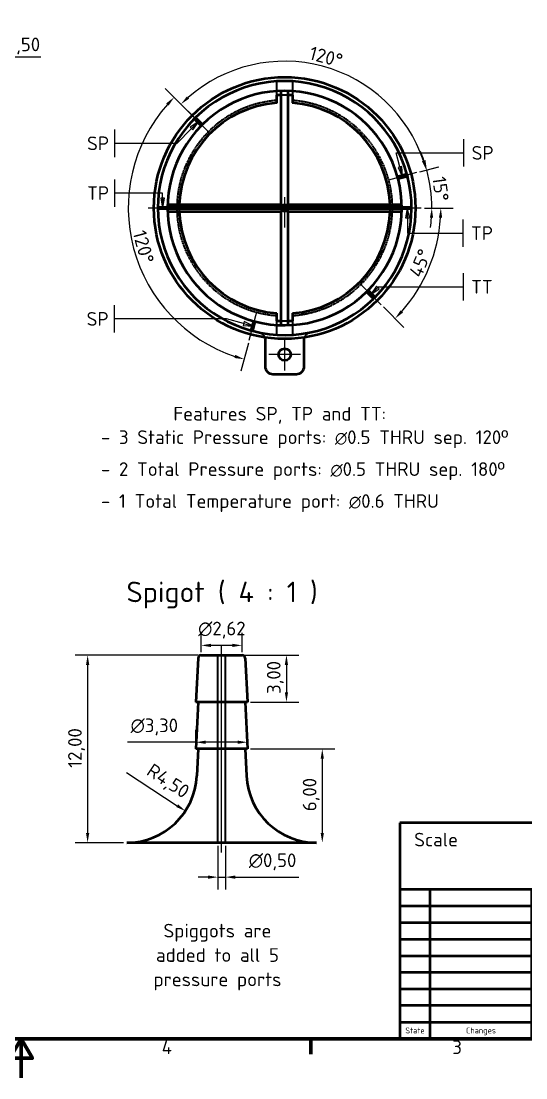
# Model space of a CAD drawing. Header units: millimetres. Extents: x -69 to 1188, y -60 to 840.
# Drawn here: x 594 to 853, y 0 to 541 of the extents above; entities that cross this region are included whole.
import ezdxf
from ezdxf.enums import TextEntityAlignment as Align

# ---------------------------------------------------------------- set-up
doc = ezdxf.new("R2010")
doc.units = ezdxf.units.MM
doc.header["$LTSCALE"] = 2
doc.linetypes.add('DASHED', pattern=[0.2067, 0.1654, -0.0413])
for name, color, linetype, lineweight in [('Border (ISO)', 7, 'Continuous', 70), ('Center Mark (ISO)', 7, 'Continuous', 25), ('Centerline (ISO)', 7, 'Continuous', 25), ('Dimension (ISO)', 7, 'Continuous', 25), ('Hidden (ISO)', 7, 'DASHED', 35), ('Symbol (ISO)', 7, 'Continuous', 25), ('Title (ISO)', 7, 'Continuous', 50), ('Visible (ISO)', 7, 'Continuous', 50)]:
    doc.layers.add(name, color=color, linetype=linetype, lineweight=lineweight)
doc.styles.add('Note Text (DIN)', font='isocpeur.ttf')
doc.styles.add('Text Style41', font='isocpeur.ttf')
doc.styles.add('Text Style43', font='isocpeur.ttf')
doc.styles.add('Text Style44', font='isocpeur.ttf')
doc.styles.add('Text Style46', font='isocpeur.ttf')
doc.dimstyles.new('Default (DIN)', dxfattribs={"dimscale": 2, "dimtxt": 3.5, "dimasz": 2.5, "dimexe": 3.175, "dimexo": 0.8, "dimgap": 0.8, "dimtad": 1, "dimrnd": 1e-08, "dimzin": 0, "dimtxsty": 'Note Text (DIN)', "dimcen": 0.09, "dimdle": 10, "dimclrd": 256, "dimclre": 256, "dimclrt": 256, "dimadec": 0, "dimazin": 0, "dimtfac": 1, "dimtmove": 0, "dimatfit": 3, "dimfxl": 1, "dimtolj": 1, "dimtzin": 0, "dimlwd": -1, "dimlwe": -1, "dimarcsym": 0})

# ---------------------------------------------------------------- blocks, each defined once
blk = doc.blocks.new('Borders Default Border')
at = {"layer": 'Border (ISO)'}
blk.add_line((371.25, 10), (371.25, 6.1), dxfattribs=at)
at = {"layer": 'Border (ISO)', "flags": 128}
for points in [[(10, 10), (10, 410), (584, 410), (584, 10), (10, 10)], [(297, 0), (297, 10), (294.11, 5), (299.89, 5), (297, 10)]]:
    blk.add_lwpolyline(points, dxfattribs=at)
at = {"layer": 'Border (ISO)', "char_height": 3.5, "attachment_point": 7, "style": 'Note Text (DIN)'}
for s, insert in [('4', (333.03, 6.1)), ('3', (407.45, 6.1))]:
    blk.add_mtext(s, dxfattribs=dict(at, insert=insert))
blk = doc.blocks.new('Title Blocks DIN')
at = {"layer": 'Title (ISO)'}
for p, q in [((288.4, 155.08), (98.4, 155.08)), ((98.4, 155.08), (98.4, 99.83)), ((153, 99.83), (153, 155.08)), ((179, 138.08), (179, 155.08)), ((197.2, 99.83), (197.2, 155.08)), ((250.8, 148.33), (250.8, 155.08)), ((288.4, 99.83), (288.4, 155.08)), ((197.2, 148.33), (288.4, 148.33)), ((98.4, 138.08), (288.4, 138.08)), ((106.2, 99.83), (106.2, 138.08)), ((132.2, 99.83), (132.2, 138.08)), ((145.2, 99.83), (145.2, 138.08)), ((163.4, 121.08), (163.4, 138.08)), ((179, 116.83), (179, 138.08)), ((98.4, 133.83), (153, 133.83)), ((153, 133.83), (197.2, 133.83)), ((98.4, 129.58), (153, 129.58)), ((153, 129.58), (197.2, 129.58)), ((98.4, 125.33), (153, 125.33)), ((153, 125.33), (197.2, 125.33)), ((98.4, 121.08), (153, 121.08)), ((153, 121.08), (197.2, 121.08)), ((98.4, 116.83), (153, 116.83)), ((153, 116.83), (288.4, 116.83)), ((272.6, 104.08), (272.6, 116.83)), ((98.4, 112.58), (153, 112.58)), ((153, 108.33), (98.4, 108.33)), ((272.6, 108.22), (288.4, 108.22)), ((98.4, 104.08), (153, 104.08)), ((153, 104.08), (197.2, 104.08)), ((197.2, 104.08), (288.4, 104.08)), ((242.8, 99.83), (242.8, 104.08)), ((98.4, 99.83), (288.4, 99.83))]:
    blk.add_line(p, q, dxfattribs=at)
at = {"layer": 'Title (ISO)', "style": 'Text Style46'}
for s, p in [('Date', (171.2, 134.83)), ('Name', (188.1, 134.83))]:
    blk.add_text(s, height=2, dxfattribs=at).set_placement(p, align=Align.BOTTOM_CENTER)
at = {"layer": 'Title (ISO)', "style": 'Text Style44'}
for s, p in [('Drawn', (154, 130.58)), ('Checked', (154, 126.33)), ('Standard', (154, 122.08))]:
    blk.add_text(s, height=1.5, dxfattribs=at).set_placement(p, align=Align.BOTTOM_LEFT)
for s, p in [('State', (102.3, 101.95)), ('Changes', (119.2, 101.95)), ('Date', (138.7, 101.95)), ('Name', (149.1, 101.95))]:
    blk.add_text(s, height=1.5, dxfattribs=at).set_placement(p, align=Align.MIDDLE_CENTER)
at = {"layer": 'Title (ISO)'}
for tag, p, height, style in [('CREATION_DATE_001', (164.2, 130.58), 2, 'Text Style46'), ('AUTHOR_001', (179.8, 130.58), 2, 'Text Style46'), ('TITLE_001', (197.7, 124.95), 5, 'Text Style41'), ('Sheet_number_001', (279.25, 110.02), 5, 'Text Style41'), ('Sheet_Size_001', (278.5, 104.9), 2.5, 'Text Style43')]:
    blk.add_attdef(tag, p, '', height=height, dxfattribs=dict(at, style=style))
at = {"layer": 'Title (ISO)', "style": 'Text Style46'}
for tag, p in [('CHECKED_DATE', (164.4, 126.33)), ('CHECKED_BY', (180, 126.33)), ('ENG_APPROVAL_DATE', (164.4, 122.08)), ('ENG_APPROVED_BY', (180, 122.08))]:
    blk.add_attdef(tag, text='', height=2, dxfattribs=at).set_placement(p, align=Align.BOTTOM_LEFT)
at = {"layer": 'Title (ISO)', "style": 'Text Style41'}
blk.add_attdef('PART_NUMBER', text='', height=5, dxfattribs=at).set_placement((198.2, 110.45), align=Align.MIDDLE_LEFT)
blk = doc.blocks.new('*D9')
at = {"layer": 'Defpoints', "color": 0, "transparency": 16777216}
for p in [(543.34, 509.99), (535.44, 498.98), (575.34, 498.98)]:
    blk.add_point(p, dxfattribs=at)
at = {"layer": 'Dimension (ISO)', "transparency": 16777216}
for p, q in [((604.19, 522.35), (575.34, 522.35)), ((575.34, 522.35), (575.34, 519.99)), ((575.34, 514.99), (575.34, 519.99)), ((544.94, 509.99), (581.69, 509.99)), ((575.34, 509.99), (575.34, 498.98)), ((537.04, 498.98), (581.69, 498.98)), ((575.34, 493.98), (575.34, 488.98))]:
    blk.add_line(p, q, dxfattribs=at)
for points in [[(574.51, 514.99), (576.18, 514.99), (575.34, 509.99)], [(574.51, 493.98), (576.18, 493.98), (575.34, 498.98)]]:
    blk.add_solid(points, dxfattribs=at)
at = {"layer": 'Dimension (ISO)', "transparency": 16777216, "insert": (581.94, 532.35), "char_height": 7, "attachment_point": 1, "style": 'Note Text (DIN)'}
blk.add_mtext('\\A1; \\fISOCPEUR|b0|i0;\\H7.0000;5,50', dxfattribs=at)
blk = doc.blocks.new('*D30')
at = {"layer": 'Defpoints', "color": 0, "transparency": 16777216}
for p in [(694.74, 120.32), (698.74, 120.32), (694.74, 102.71)]:
    blk.add_point(p, dxfattribs=at)
at = {"layer": 'Dimension (ISO)', "transparency": 16777216}
for p, q in [((694.74, 118.72), (694.74, 96.36)), ((698.74, 118.72), (698.74, 96.36)), ((689.74, 102.71), (684.74, 102.71)), ((694.74, 102.71), (698.74, 102.71)), ((703.74, 102.71), (736.3, 102.71))]:
    blk.add_line(p, q, dxfattribs=at)
for points in [[(689.74, 103.55), (689.74, 101.88), (694.74, 102.71)], [(703.74, 103.55), (703.74, 101.88), (698.74, 102.71)]]:
    blk.add_solid(points, dxfattribs=at)
at = {"layer": 'Dimension (ISO)', "transparency": 16777216, "insert": (710.69, 114.85), "char_height": 7, "attachment_point": 1, "style": 'Note Text (DIN)'}
blk.add_mtext('\\A1;\\fAIGDT|b0|i0;\\H7.0000;n\\fISOCPEUR|b0|i0;\\H7.0000;0,50', dxfattribs=at)
blk = doc.blocks.new('*D31')
at = {"layer": 'Defpoints', "color": 0, "transparency": 16777216}
for p in [(686.26, 221.31), (686.26, 216.32), (707.22, 216.32)]:
    blk.add_point(p, dxfattribs=at)
at = {"layer": 'Dimension (ISO)', "transparency": 16777216}
for p, q in [((686.26, 217.92), (686.26, 227.66)), ((707.22, 217.92), (707.22, 227.66)), ((702.22, 221.31), (691.26, 221.31))]:
    blk.add_line(p, q, dxfattribs=at)
for points in [[(691.26, 222.14), (691.26, 220.47), (686.26, 221.31)], [(702.22, 222.14), (702.22, 220.47), (707.22, 221.31)]]:
    blk.add_solid(points, dxfattribs=at)
at = {"layer": 'Dimension (ISO)', "transparency": 16777216, "insert": (684.73, 233.44), "char_height": 7, "attachment_point": 1, "style": 'Note Text (DIN)'}
blk.add_mtext('\\A1;{\\fAIGDT|b0|i0;\\H7.0000;\\ln}\\fISOCPEUR|b0|i0;\\H7.0000;2,62', dxfattribs=at)
blk = doc.blocks.new('*D32')
at = {"layer": 'Defpoints', "color": 0, "transparency": 16777216}
for p in [(683.54, 168.32), (709.94, 171.75), (709.94, 168.32)]:
    blk.add_point(p, dxfattribs=at)
at = {"layer": 'Dimension (ISO)', "transparency": 16777216}
for p, q in [((683.54, 169.92), (683.54, 178.1)), ((709.94, 169.92), (709.94, 178.1)), ((683.54, 171.75), (648.53, 171.75)), ((704.94, 171.75), (688.54, 171.75))]:
    blk.add_line(p, q, dxfattribs=at)
for points in [[(688.54, 172.59), (688.54, 170.92), (683.54, 171.75)], [(704.94, 172.59), (704.94, 170.92), (709.94, 171.75)]]:
    blk.add_solid(points, dxfattribs=at)
at = {"layer": 'Dimension (ISO)', "transparency": 16777216, "insert": (650.13, 183.89), "char_height": 7, "attachment_point": 1, "style": 'Note Text (DIN)'}
blk.add_mtext('\\A1;{\\fAIGDT|b0|i0;\\H7.0000;\\ln}\\fISOCPEUR|b0|i0;\\H7.0000;3,30', dxfattribs=at)
blk = doc.blocks.new('*D33')
at = {"layer": 'Defpoints', "color": 0, "transparency": 16777216}
for p in [(686.26, 216.32), (628.09, 120.32), (648.09, 120.32)]:
    blk.add_point(p, dxfattribs=at)
at = {"layer": 'Dimension (ISO)', "transparency": 16777216}
for p, q in [((684.66, 216.32), (621.74, 216.32)), ((628.09, 211.32), (628.09, 125.32)), ((646.49, 120.32), (621.74, 120.32))]:
    blk.add_line(p, q, dxfattribs=at)
for points in [[(627.26, 211.32), (628.93, 211.32), (628.09, 216.32)], [(627.26, 125.32), (628.93, 125.32), (628.09, 120.32)]]:
    blk.add_solid(points, dxfattribs=at)
at = {"layer": 'Dimension (ISO)', "transparency": 16777216, "insert": (618.09, 158.69), "char_height": 7, "attachment_point": 1, "rotation": 90, "style": 'Note Text (DIN)'}
blk.add_mtext('\\A1;12,00', dxfattribs=at)
blk = doc.blocks.new('*D34')
at = {"layer": 'Defpoints', "color": 0, "transparency": 16777216}
for p in [(707.22, 216.32), (709.94, 192.32), (729.94, 192.32)]:
    blk.add_point(p, dxfattribs=at)
at = {"layer": 'Dimension (ISO)', "transparency": 16777216}
for p, q in [((708.82, 216.32), (736.29, 216.32)), ((729.94, 211.32), (729.94, 197.32)), ((711.54, 192.32), (736.29, 192.32))]:
    blk.add_line(p, q, dxfattribs=at)
for points in [[(729.1, 211.32), (730.77, 211.32), (729.94, 216.32)], [(729.1, 197.32), (730.77, 197.32), (729.94, 192.32)]]:
    blk.add_solid(points, dxfattribs=at)
at = {"layer": 'Dimension (ISO)', "transparency": 16777216, "insert": (719.94, 196.44), "char_height": 7, "attachment_point": 1, "rotation": 90, "style": 'Note Text (DIN)'}
blk.add_mtext('\\A1;3,00', dxfattribs=at)
blk = doc.blocks.new('*D35')
at = {"layer": 'Defpoints', "color": 0, "transparency": 16777216}
for p in [(709.94, 168.32), (696.74, 120.32), (748.3, 120.32)]:
    blk.add_point(p, dxfattribs=at)
at = {"layer": 'Dimension (ISO)', "transparency": 16777216}
for p, q in [((711.54, 168.32), (754.65, 168.32)), ((748.3, 163.32), (748.3, 125.32))]:
    blk.add_line(p, q, dxfattribs=at)
for points in [[(747.46, 163.32), (749.13, 163.32), (748.3, 168.32)], [(747.46, 125.32), (749.13, 125.32), (748.3, 120.32)]]:
    blk.add_solid(points, dxfattribs=at)
at = {"layer": 'Dimension (ISO)', "transparency": 16777216, "insert": (738.3, 136.44), "char_height": 7, "attachment_point": 1, "rotation": 90, "style": 'Note Text (DIN)'}
blk.add_mtext('\\A1;6,00', dxfattribs=at)
blk = doc.blocks.new('*D36')
at = {"layer": 'Defpoints', "color": 0, "transparency": 16777216}
for p in [(648.09, 156.32), (678.18, 136.54)]:
    blk.add_point(p, dxfattribs=at)
at = {"layer": 'Dimension (ISO)', "transparency": 16777216}
blk.add_line((648.09, 156.32), (674, 139.29), dxfattribs=at)
blk.add_solid([(674.45, 139.99), (673.54, 138.59), (678.18, 136.54)], dxfattribs=at)
at = {"layer": 'Dimension (ISO)', "transparency": 16777216, "insert": (661.58, 161.33), "char_height": 7, "attachment_point": 1, "rotation": 326.6794, "style": 'Note Text (DIN)'}
blk.add_mtext('\\A1;R4,50', dxfattribs=at)
blk = doc.blocks.new('*D50')
at = {"layer": 'Defpoints', "color": 0, "transparency": 16777216}
for p in [(796.64, 463.23), (804.12, 451.68), (729.03, 445.11), (799.03, 445.11)]:
    blk.add_point(p, dxfattribs=at)
at = {"layer": 'Dimension (ISO)', "transparency": 16777216}
for p, q in [((798.19, 463.65), (807.97, 466.27)), ((800.63, 445.11), (810.75, 445.11))]:
    blk.add_line(p, q, dxfattribs=at)
for start, end in [(18.8014, 22.6028), (0, 15), (352.3972, 356.1986)]:
    blk.add_arc((729.03, 445.11), 75.37, start, end, dxfattribs=at)
for points in [[(801.18, 469.65), (799.58, 469.16), (801.84, 464.62)], [(803.41, 440.14), (805.07, 440.09), (804.4, 445.11)]]:
    blk.add_solid(points, dxfattribs=at)
at = {"layer": 'Dimension (ISO)', "transparency": 16777216, "insert": (811.55, 461.63), "char_height": 7, "attachment_point": 1, "rotation": 277.5, "style": 'Note Text (DIN)'}
blk.add_mtext('\\A1;15°', dxfattribs=at)
blk = doc.blocks.new('*D51')
at = {"layer": 'Defpoints', "color": 0, "transparency": 16777216}
for p in [(772.13, 506.67), (690.14, 484), (796.64, 463.23), (729.03, 445.11)]:
    blk.add_point(p, dxfattribs=at)
at = {"layer": 'Dimension (ISO)', "transparency": 16777216}
for p, q in [((689.01, 485.14), (671.4, 502.74)), ((798.19, 463.65), (807.75, 466.21))]:
    blk.add_line(p, q, dxfattribs=at)
blk.add_arc((729.03, 445.11), 75.14, 18.8131, 131.1869, dxfattribs=at)
for points in [[(680.12, 501.06), (678.98, 502.27), (675.89, 498.25)], [(800.95, 469.59), (799.36, 469.1), (801.61, 464.56)]]:
    blk.add_solid(points, dxfattribs=at)
at = {"layer": 'Dimension (ISO)', "transparency": 16777216, "insert": (742.93, 528.09), "char_height": 7, "attachment_point": 1, "rotation": 345, "style": 'Note Text (DIN)'}
blk.add_mtext('\\A1;120°', dxfattribs=at)
blk = doc.blocks.new('*D52')
at = {"layer": 'Defpoints', "color": 0, "transparency": 16777216}
for p in [(690.14, 484), (649.22, 452.1), (729.03, 445.11), (710.91, 377.5)]:
    blk.add_point(p, dxfattribs=at)
at = {"layer": 'Dimension (ISO)', "transparency": 16777216}
for p, q in [((689.01, 485.14), (667.89, 506.25)), ((710.5, 375.96), (706.65, 361.6))]:
    blk.add_line(p, q, dxfattribs=at)
blk.add_arc((729.03, 445.11), 80.12, 138.5764, 251.4236, dxfattribs=at)
for points in [[(668.35, 498.69), (669.56, 497.55), (672.38, 501.76)], [(703.75, 369.97), (703.27, 368.38), (708.29, 367.73)]]:
    blk.add_solid(points, dxfattribs=at)
at = {"layer": 'Dimension (ISO)', "transparency": 16777216, "insert": (657.87, 434.38), "char_height": 7, "attachment_point": 1, "rotation": 285, "style": 'Note Text (DIN)'}
blk.add_mtext('\\A1;120°', dxfattribs=at)
blk = doc.blocks.new('*D53')
at = {"layer": 'Defpoints', "color": 0, "transparency": 16777216}
for p in [(729.03, 445.11), (799.03, 445.11), (798.31, 405.11), (778.52, 395.62)]:
    blk.add_point(p, dxfattribs=at)
at = {"layer": 'Dimension (ISO)', "transparency": 16777216}
for p, q in [((800.63, 445.11), (815.38, 445.11)), ((779.66, 394.49), (790.09, 384.06))]:
    blk.add_line(p, q, dxfattribs=at)
blk.add_arc((729.03, 445.11), 80, 318.5816, 356.4184, dxfattribs=at)
for points in [[(808.04, 440.14), (809.71, 440.09), (809.03, 445.11)], [(789.63, 391.62), (788.41, 392.76), (785.6, 388.55)]]:
    blk.add_solid(points, dxfattribs=at)
at = {"layer": 'Dimension (ISO)', "transparency": 16777216, "insert": (792.45, 411.65), "char_height": 7, "attachment_point": 1, "rotation": 67.5, "style": 'Note Text (DIN)'}
blk.add_mtext('\\A1;45°', dxfattribs=at)
blk = doc.blocks.new('Feature Identifier4')
at = {"layer": 'Symbol (ISO)'}
for p, q in [((410.35, 240.17), (410.35, 233.17)), ((394.05, 233.06), (393.08, 236.67)), ((393.08, 236.67), (410.35, 236.67)), ((394.53, 233.19), (393.57, 232.93)), ((393.57, 232.93), (394.65, 230.74)), ((394.05, 233.06), (394.67, 230.74)), ((394.69, 230.75), (394.53, 233.19))]:
    blk.add_line(p, q, dxfattribs=at)
at = {"layer": 'Symbol (ISO)', "flags": 128}
blk.add_lwpolyline([(393.57, 232.93), (394.7, 230.65), (394.53, 233.19), (393.57, 232.93)], dxfattribs=at)
at = {"layer": 'Symbol (ISO)'}
blk.add_solid([(393.57, 232.93), (394.7, 230.65), (394.53, 233.19), (393.57, 232.93)], dxfattribs=at)
at = {"layer": 'Symbol (ISO)', "color": 7, "insert": (412.4, 234.92), "char_height": 3.5, "attachment_point": 7, "style": 'Note Text (DIN)'}
blk.add_mtext('SP', dxfattribs=at)
blk = doc.blocks.new('Feature Identifier5')
at = {"layer": 'Symbol (ISO)'}
for p, q in [((342.33, 244.6), (340.3, 243.24)), ((340.65, 242.89), (342.35, 244.58)), ((341, 242.53), (342.36, 244.57)), ((320.95, 242.61), (320.95, 235.61)), ((340.65, 242.89), (336.87, 239.11)), ((340.3, 243.24), (341, 242.53)), ((336.87, 239.11), (320.95, 239.11))]:
    blk.add_line(p, q, dxfattribs=at)
at = {"layer": 'Symbol (ISO)', "flags": 128}
blk.add_lwpolyline([(341, 242.53), (342.42, 244.65), (340.3, 243.24), (341, 242.53)], dxfattribs=at)
at = {"layer": 'Symbol (ISO)'}
blk.add_solid([(341, 242.53), (342.42, 244.65), (340.3, 243.24), (341, 242.53)], dxfattribs=at)
at = {"layer": 'Symbol (ISO)', "insert": (313.9, 237.36), "char_height": 3.5, "attachment_point": 7, "style": 'Note Text (DIN)'}
blk.add_mtext('SP', dxfattribs=at)
blk = doc.blocks.new('Feature Identifier6')
at = {"layer": 'Symbol (ISO)'}
for p, q in [((320.83, 197.69), (320.83, 190.69)), ((349.65, 194.19), (320.83, 194.19)), ((354.01, 193.02), (349.65, 194.19)), ((354.14, 193.5), (353.88, 192.54)), ((353.88, 192.54), (356.32, 192.38)), ((354.01, 193.02), (356.33, 192.4)), ((356.34, 192.42), (354.14, 193.5))]:
    blk.add_line(p, q, dxfattribs=at)
at = {"layer": 'Symbol (ISO)', "flags": 128}
blk.add_lwpolyline([(353.88, 192.54), (356.43, 192.37), (354.14, 193.5), (353.88, 192.54)], dxfattribs=at)
at = {"layer": 'Symbol (ISO)'}
blk.add_solid([(353.88, 192.54), (356.43, 192.37), (354.14, 193.5), (353.88, 192.54)], dxfattribs=at)
at = {"layer": 'Symbol (ISO)', "insert": (313.78, 192.44), "char_height": 3.5, "attachment_point": 7, "style": 'Note Text (DIN)'}
blk.add_mtext('SP', dxfattribs=at)
blk = doc.blocks.new('Feature Identifier7')
at = {"layer": 'Symbol (ISO)'}
for p, q in [((395.93, 222.46), (395.45, 220.06)), ((395.95, 220.06), (395.95, 222.46)), ((396.45, 220.06), (395.97, 222.46)), ((395.45, 220.06), (396.45, 220.06)), ((395.95, 220.06), (395.95, 216.14)), ((410.18, 219.64), (410.18, 212.64)), ((395.95, 216.14), (410.18, 216.14))]:
    blk.add_line(p, q, dxfattribs=at)
at = {"layer": 'Symbol (ISO)', "flags": 128}
blk.add_lwpolyline([(396.45, 220.06), (395.95, 222.56), (395.45, 220.06), (396.45, 220.06)], dxfattribs=at)
at = {"layer": 'Symbol (ISO)'}
blk.add_solid([(396.45, 220.06), (395.95, 222.56), (395.45, 220.06), (396.45, 220.06)], dxfattribs=at)
at = {"layer": 'Symbol (ISO)', "insert": (412.24, 214.39), "char_height": 3.5, "attachment_point": 7, "style": 'Note Text (DIN)'}
blk.add_mtext('TP', dxfattribs=at)
blk = doc.blocks.new('Feature Identifier8')
at = {"layer": 'Symbol (ISO)'}
for p, q in [((320.96, 229.88), (320.96, 222.88)), ((333.26, 226.38), (320.96, 226.38)), ((333.76, 225.06), (332.76, 225.06)), ((332.76, 225.06), (333.24, 222.66)), ((333.26, 225.06), (333.26, 226.38)), ((333.26, 225.06), (333.26, 222.66)), ((333.28, 222.66), (333.76, 225.06))]:
    blk.add_line(p, q, dxfattribs=at)
at = {"layer": 'Symbol (ISO)', "flags": 128}
blk.add_lwpolyline([(332.76, 225.06), (333.26, 222.56), (333.76, 225.06), (332.76, 225.06)], dxfattribs=at)
at = {"layer": 'Symbol (ISO)'}
blk.add_solid([(332.76, 225.06), (333.26, 222.56), (333.76, 225.06), (332.76, 225.06)], dxfattribs=at)
at = {"layer": 'Symbol (ISO)', "insert": (313.91, 224.63), "char_height": 3.5, "attachment_point": 7, "style": 'Note Text (DIN)'}
blk.add_mtext('TP', dxfattribs=at)
blk = doc.blocks.new('Feature Identifier9')
at = {"layer": 'Symbol (ISO)'}
for p, q in [((410.22, 205.91), (410.22, 198.91)), ((388.02, 202.58), (386.67, 200.55)), ((388.38, 202.23), (386.68, 200.53)), ((386.7, 200.52), (388.73, 201.88)), ((388.73, 201.88), (388.02, 202.58)), ((388.38, 202.23), (388.56, 202.41)), ((388.56, 202.41), (410.22, 202.41))]:
    blk.add_line(p, q, dxfattribs=at)
at = {"layer": 'Symbol (ISO)', "flags": 128}
blk.add_lwpolyline([(388.02, 202.58), (386.61, 200.46), (388.73, 201.88), (388.02, 202.58)], dxfattribs=at)
at = {"layer": 'Symbol (ISO)'}
blk.add_solid([(388.02, 202.58), (386.61, 200.46), (388.73, 201.88), (388.02, 202.58)], dxfattribs=at)
at = {"layer": 'Symbol (ISO)', "insert": (412.28, 200.66), "char_height": 3.5, "attachment_point": 7, "style": 'Note Text (DIN)'}
blk.add_mtext('TT', dxfattribs=at)

msp = doc.modelspace()

# ---------------------------------------------------------------- linework, layer by layer
at = {"layer": 'Center Mark (ISO)', "linetype": 'Continuous'}
for p, q in [((729.029, 450.615), (729.029, 435.115)), ((739.029, 445.115), (723.529, 445.115)), ((729.029, 378.215), (729.029, 362.015)), ((737.129, 370.115), (720.929, 370.115))]:
    msp.add_line(p, q, dxfattribs=at)
at = {"layer": 'Centerline (ISO)', "linetype": 'Continuous'}
for p, q in [((690.14, 484.004), (679.533, 494.611)), ((796.642, 463.231), (782.153, 459.349)), ((799.027, 445.115), (659.031, 445.115)), ((778.524, 395.619), (767.918, 406.226)), ((710.912, 377.501), (714.794, 391.991)), ((696.738, 115.319), (696.738, 221.319))]:
    msp.add_line(p, q, dxfattribs=at)
at = {"layer": 'Hidden (ISO)'}
for p, q in [((725.029, 502.791), (725.029, 509.991)), ((733.029, 509.991), (733.029, 502.791)), ((682.715, 490.722), (686.25, 487.186)), ((683.422, 491.429), (686.958, 487.893)), ((791.683, 462.42), (786.853, 461.126)), ((791.942, 461.454), (787.112, 460.16)), ((794.027, 445.615), (664.031, 445.615)), ((794.027, 444.615), (664.031, 444.615)), ((727.755, 446.389), (728.991, 445.152)), ((728.991, 445.077), (727.755, 443.84)), ((728.991, 445.152), (729.029, 445.115)), ((729.029, 445.115), (728.991, 445.077)), ((729.029, 445.115), (729.067, 445.152)), ((729.067, 445.077), (729.029, 445.115)), ((729.067, 445.152), (730.302, 446.387)), ((730.303, 443.84), (729.067, 445.077)), ((711.723, 382.461), (713.017, 387.29)), ((712.689, 382.202), (713.983, 387.032)), ((725.029, 380.238), (725.029, 387.438)), ((733.029, 387.438), (733.029, 380.238)), ((694.738, 120.319), (694.738, 216.319)), ((698.738, 120.319), (698.738, 216.319))]:
    msp.add_line(p, q, dxfattribs=at)
for radius, start, end in [(55.2, 94.15551, 265.84449), (55.2, 274.15551, 85.84449), (54, 178.08924, 181.91076), (54, 358.08924, 1.91076)]:
    msp.add_arc((729.029, 445.115), radius, start, end, dxfattribs=at)
for centre, major_axis in [((729.029, 433.838), (0, -69.072)), ((729.029, 456.391), (0, 69.072))]:
    msp.add_ellipse(centre, major_axis=major_axis, ratio=0.986584, start_param=3.1151678, end_param=3.1680175, dxfattribs=at)
for points, knots in [([(715.841, 381.467), (716.361, 381.359), (716.867, 381.146), (717.581, 380.646), (717.827, 380.428), (718.292, 379.893), (718.507, 379.568), (718.719, 379.097), (718.758, 379), (718.794, 378.901)], [-0.00084108, -0.00084108, -0.00084108, -0.00084108, 0.17238222, 0.17238222, 0.2696806, 0.2696806, 0.37607689, 0.37607689, 0.40253476, 0.40253476, 0.40253476, 0.40253476]), ([(739.264, 378.901), (739.267, 378.91), (739.271, 378.919), (739.384, 379.227), (739.525, 379.501), (739.832, 379.968), (739.997, 380.17), (740.444, 380.627), (740.741, 380.85), (741.422, 381.237), (741.815, 381.383), (742.217, 381.467)], [0.10883935, 0.10883935, 0.10883935, 0.10883935, 0.11129563, 0.11129563, 0.19120019, 0.19120019, 0.26509945, 0.26509945, 0.37843981, 0.37843981, 0.5122152, 0.5122152, 0.5122152, 0.5122152])]:
    msp.add_open_spline(points, degree=3, knots=knots, dxfattribs=at)
at = {"layer": 'Visible (ISO)'}
for p, q in [((727.228, 446.915), (727.228, 505.087)), ((730.829, 446.915), (730.829, 505.087)), ((725.029, 498.966), (725.029, 499.01)), ((733.029, 499.01), (733.029, 498.966)), ((682.722, 490.729), (686.258, 487.193)), ((686.95, 487.886), (683.415, 491.422)), ((791.686, 462.41), (786.856, 461.116)), ((787.109, 460.17), (791.939, 461.464)), ((669.056, 446.915), (727.228, 446.915)), ((727.756, 446.387), (727.229, 446.915)), ((727.229, 443.314), (727.756, 443.842)), ((730.829, 446.915), (730.302, 446.387)), ((730.302, 443.842), (730.829, 443.314)), ((730.829, 446.915), (789.002, 446.915)), ((669.056, 443.314), (727.228, 443.314)), ((727.228, 385.142), (727.228, 443.314)), ((730.829, 385.142), (730.829, 443.314)), ((730.829, 443.314), (789.002, 443.314)), ((771.029, 402.266), (774.565, 398.73)), ((775.413, 399.579), (771.878, 403.114)), ((725.029, 391.219), (725.029, 391.263)), ((733.029, 391.263), (733.029, 391.219)), ((713.027, 387.288), (711.733, 382.458)), ((712.679, 382.204), (713.974, 387.034)), ((719.029, 377.55), (719.029, 376.58)), ((719.029, 376.58), (719.029, 364.115)), ((739.029, 376.58), (739.029, 377.55)), ((739.029, 364.115), (739.029, 376.58)), ((723.029, 360.115), (735.029, 360.115)), ((686.26, 216.319), (707.216, 216.319)), ((684.662, 214.798), (683.538, 192.319)), ((708.814, 214.798), (709.938, 192.319)), ((709.938, 192.319), (683.538, 192.319)), ((684.738, 192.319), (683.538, 168.319)), ((708.738, 192.319), (709.938, 168.319)), ((709.938, 168.319), (683.538, 168.319)), ((684.738, 168.319), (684.048, 154.521)), ((708.738, 168.319), (709.428, 154.521)), ((745.383, 120.319), (648.093, 120.319))]:
    msp.add_line(p, q, dxfattribs=at)
for centre, radius in [((729.029, 445.115), 67), ((729.029, 445.115), 1.8), ((729.029, 370.115), 3.1)]:
    msp.add_circle(centre, radius, dxfattribs=at)
for centre, radius, start, end in [((729.029, 445.115), 65, 15.43184, 134.56816), ((729.029, 445.115), 60, 15.46782, 134.53218), ((729.029, 445.115), 54, 94.24802, 178.08924), ((729.029, 445.115), 54, 1.91076, 85.75198), ((729.029, 445.115), 65, 135.43184, 254.56816), ((729.029, 445.115), 60, 135.46782, 254.53218), ((729.029, 445.115), 60, 315.57297, 14.53218), ((729.029, 445.115), 65, 315.52889, 14.56816), ((729.029, 445.115), 0.5, 90, 255), ((729.029, 445.115), 0.5, 255, 315), ((729.029, 445.115), 0.5, 315, 90), ((729.029, 445.115), 54, 181.91076, 265.75198), ((729.029, 445.115), 54, 274.24802, 358.08924), ((729.029, 445.115), 60, 255.46782, 314.42703), ((729.029, 445.115), 65, 255.43184, 314.47111), ((723.029, 364.115), 4, 180, 270), ((735.029, 364.115), 4, 270, 0), ((686.26, 214.719), 1.6, 89.99995, 177.13759), ((707.216, 214.719), 1.6, 2.86241, 90.00005), ((648.093, 156.319), 36, 270, 357.13759), ((745.383, 156.319), 36, 182.86241, 270)]:
    msp.add_arc(centre, radius, start, end, dxfattribs=at)
for centre, major_axis, start_param, end_param in [((729.029, 433.838), (0, -69.072), 3.1680175, 3.2003245), ((729.029, 433.838), (0, -69.072), 3.0828608, 3.1151678), ((729.029, 456.391), (0, 69.072), 3.0828608, 3.1151678), ((729.029, 456.391), (0, 69.072), 3.1680175, 3.2003245)]:
    msp.add_ellipse(centre, major_axis=major_axis, ratio=0.986584, start_param=start_param, end_param=end_param, dxfattribs=at)
for points, weights in [([(725.029, 499.01), (725.029, 500.837), (725.029, 502.791)], [1, 1.00088030566, 1.00061655601]), ([(733.029, 502.791), (733.029, 500.837), (733.029, 499.01)], [1.00061655601, 1.00088030566, 1]), ([(725.029, 387.438), (725.029, 389.392), (725.029, 391.219)], [1.00061655601, 1.00088030566, 1]), ([(733.029, 391.219), (733.029, 389.392), (733.029, 387.438)], [1, 1.00088030566, 1.00061655601])]:
    msp.add_rational_spline(points, weights, degree=2, dxfattribs=at)
for points, knots in [([(682.722, 490.729), (682.726, 490.733), (682.733, 490.74), (682.759, 490.767), (682.786, 490.794), (682.849, 490.857), (682.888, 490.897), (682.975, 490.985), (683.023, 491.032), (683.111, 491.121), (683.159, 491.168), (683.246, 491.255), (683.286, 491.295), (683.349, 491.357), (683.377, 491.384), (683.404, 491.411), (683.41, 491.417), (683.415, 491.421)], [0.004896137, 0.004896137, 0.004896137, 0.004896137, 0.009417207, 0.009417207, 0.018834415, 0.018834415, 0.028251622, 0.028251622, 0.037668829, 0.037668829, 0.047086036, 0.047086036, 0.056503244, 0.056503244, 0.065920451, 0.065920451, 0.070441521, 0.070441521, 0.070441521, 0.070441521]), ([(686.95, 487.886), (686.946, 487.881), (686.939, 487.875), (686.912, 487.848), (686.885, 487.821), (686.822, 487.759), (686.782, 487.719), (686.694, 487.633), (686.647, 487.585), (686.558, 487.497), (686.511, 487.449), (686.424, 487.362), (686.384, 487.322), (686.322, 487.259), (686.295, 487.231), (686.269, 487.204), (686.262, 487.198), (686.258, 487.193)], [0.080233852, 0.080233852, 0.080233852, 0.080233852, 0.084754928, 0.084754928, 0.094172142, 0.094172142, 0.103589356, 0.103589356, 0.11300657, 0.11300657, 0.122423784, 0.122423784, 0.131840998, 0.131840998, 0.141258213, 0.141258213, 0.145779288, 0.145779288, 0.145779288, 0.145779288]), ([(787.109, 460.17), (787.108, 460.176), (787.105, 460.185), (787.096, 460.222), (787.086, 460.259), (787.064, 460.345), (787.049, 460.399), (787.018, 460.518), (787.001, 460.583), (786.968, 460.704), (786.951, 460.769), (786.919, 460.888), (786.904, 460.942), (786.88, 461.028), (786.87, 461.065), (786.86, 461.101), (786.858, 461.11), (786.856, 461.116)], [0.080233852, 0.080233852, 0.080233852, 0.080233852, 0.084754928, 0.084754928, 0.094172142, 0.094172142, 0.103589356, 0.103589356, 0.11300657, 0.11300657, 0.122423784, 0.122423784, 0.131840998, 0.131840998, 0.141258213, 0.141258213, 0.145779288, 0.145779288, 0.145779288, 0.145779288]), ([(791.686, 462.41), (791.687, 462.404), (791.69, 462.395), (791.7, 462.359), (791.71, 462.322), (791.733, 462.236), (791.748, 462.182), (791.78, 462.063), (791.798, 461.998), (791.83, 461.877), (791.848, 461.812), (791.879, 461.693), (791.893, 461.639), (791.916, 461.553), (791.926, 461.516), (791.935, 461.479), (791.938, 461.47), (791.939, 461.464)], [0.004896137, 0.004896137, 0.004896137, 0.004896137, 0.009417207, 0.009417207, 0.018834415, 0.018834415, 0.028251622, 0.028251622, 0.037668829, 0.037668829, 0.047086036, 0.047086036, 0.056503244, 0.056503244, 0.065920451, 0.065920451, 0.070441521, 0.070441521, 0.070441521, 0.070441521]), ([(771.029, 402.266), (771.029, 402.266), (771.04, 402.277), (771.083, 402.319), (771.116, 402.352), (771.192, 402.427), (771.24, 402.474), (771.345, 402.578), (771.402, 402.635), (771.509, 402.741), (771.565, 402.798), (771.669, 402.903), (771.717, 402.951), (771.792, 403.027), (771.824, 403.06), (771.867, 403.104), (771.878, 403.114), (771.878, 403.114)], [0.090405453, 0.090405453, 0.090405453, 0.090405453, 0.101706135, 0.101706135, 0.113006817, 0.113006817, 0.124307499, 0.124307499, 0.13560818, 0.13560818, 0.146908862, 0.146908862, 0.158209544, 0.158209544, 0.169510225, 0.169510225, 0.180810907, 0.180810907, 0.180810907, 0.180810907]), ([(775.413, 399.579), (775.413, 399.579), (775.403, 399.568), (775.36, 399.524), (775.327, 399.491), (775.253, 399.416), (775.205, 399.368), (775.101, 399.263), (775.044, 399.206), (774.938, 399.099), (774.881, 399.043), (774.776, 398.938), (774.728, 398.891), (774.652, 398.816), (774.619, 398.784), (774.575, 398.741), (774.565, 398.73), (774.565, 398.73)], [0, 0, 0, 0, 0.01130067, 0.01130067, 0.022601339, 0.022601339, 0.033902009, 0.033902009, 0.045202679, 0.045202679, 0.056503349, 0.056503349, 0.067804018, 0.067804018, 0.079104688, 0.079104688, 0.090405358, 0.090405358, 0.090405358, 0.090405358]), ([(713.027, 387.288), (713.033, 387.286), (713.042, 387.284), (713.079, 387.273), (713.116, 387.263), (713.201, 387.24), (713.256, 387.225), (713.375, 387.193), (713.439, 387.175), (713.56, 387.143), (713.625, 387.125), (713.744, 387.094), (713.799, 387.08), (713.885, 387.057), (713.922, 387.048), (713.958, 387.038), (713.967, 387.036), (713.973, 387.034)], [0.080233852, 0.080233852, 0.080233852, 0.080233852, 0.084754928, 0.084754928, 0.094172142, 0.094172142, 0.103589356, 0.103589356, 0.11300657, 0.11300657, 0.122423784, 0.122423784, 0.131840998, 0.131840998, 0.141258213, 0.141258213, 0.145779288, 0.145779288, 0.145779288, 0.145779288]), ([(712.679, 382.204), (712.673, 382.206), (712.664, 382.208), (712.628, 382.218), (712.59, 382.228), (712.505, 382.25), (712.45, 382.264), (712.331, 382.296), (712.266, 382.313), (712.145, 382.346), (712.08, 382.363), (711.962, 382.395), (711.907, 382.41), (711.822, 382.433), (711.785, 382.444), (711.748, 382.454), (711.739, 382.456), (711.733, 382.458)], [0.004896137, 0.004896137, 0.004896137, 0.004896137, 0.009417207, 0.009417207, 0.018834415, 0.018834415, 0.028251622, 0.028251622, 0.037668829, 0.037668829, 0.047086036, 0.047086036, 0.056503244, 0.056503244, 0.065920451, 0.065920451, 0.070441521, 0.070441521, 0.070441521, 0.070441521]), ([(718.794, 378.901), (718.87, 378.688), (718.931, 378.462), (719.009, 378.005), (719.029, 377.778), (719.029, 377.55)], [0.40253476, 0.40253476, 0.40253476, 0.40253476, 0.45933672, 0.45933672, 0.51137411, 0.51137411, 0.51137411, 0.51137411]), ([(739.029, 377.55), (739.029, 377.738), (739.042, 377.924), (739.107, 378.387), (739.175, 378.653), (739.264, 378.901)], [0, 0, 0, 0, 0.04280601, 0.04280601, 0.10883935, 0.10883935, 0.10883935, 0.10883935])]:
    msp.add_open_spline(points, degree=3, knots=knots, dxfattribs=at)

# ---------------------------------------------------------------- block references
at = {"xscale": 2, "yscale": 2, "zscale": 2}
msp.add_blockref('Borders Default Border', (0, 0), dxfattribs=at)
msp.add_blockref('Title Blocks DIN', (591.198, -179.656), dxfattribs=at).add_auto_attribs({'Sheet_number_001': '1', 'Sheet_Size_001': 'A2', 'TITLE_001': 'Bellmouth', 'CREATION_DATE_001': '30-Jun-21', 'AUTHOR_001': 'Octavian'})
at = {"layer": 'Symbol (ISO)', "xscale": 2, "yscale": 2, "zscale": 2}
for name in ['Feature Identifier5', 'Feature Identifier4', 'Feature Identifier8', 'Feature Identifier7', 'Feature Identifier9', 'Feature Identifier6']:
    msp.add_blockref(name, (0, 0), dxfattribs=at)

# ---------------------------------------------------------------- texts
at = {"layer": 'Symbol (ISO)', "style": 'Note Text (DIN)'}
for s, insert, char_height, width, attachment_point in [('\\fISOCPEUR|b0|i0;\\H7.0000;Features SP, TP and TT:', (726.492, 343.352), 7, 106.46557, 2), ('\\fISOCPEUR|b0|i0;\\H10.5000;Spigot ( 4 : 1 )', (696.979, 253.906), 10.5, 96.57467, 2), ('\\fISOCPEUR|b0|i0;Scale', (795.374, 125.412), 7, 22.38961, 1)]:
    msp.add_mtext(s, dxfattribs=dict(at, insert=insert, char_height=char_height, width=width, attachment_point=attachment_point))
at = {"layer": 'Symbol (ISO)', "char_height": 7, "style": 'Note Text (DIN)'}
for s, insert, width, attachment_point, line_spacing_factor in [('{\\H1x;- 3 Static Pressure ports: \\fAIGDT|b0|i0|c2|p2;\\H0.85714x;n\\fISOCPEUR|b0|i0|c0|p34;\\H1.16667x;0.5 THRU sep. 120º\\P- 2 Total Pressure ports: \\fAIGDT|b0|i0|c2|p2;\\H0.85714x;n\\fISOCPEUR|b0|i0|c0|p34;\\H1.16667x;0.5 THRU sep. 180º\\P- 1 Total Temperature port: \\fAIGDT|b0|i0|c2|p2;\\H0.85714x;n\\fISOCPEUR|b0|i0|c0|p34;\\H1.16667x;0.6 THRU}', (634.928, 331.344), 208.24341, 1, 1.399946), ('\\fISOCPEUR|b0|i0;Spiggots are \\P\\fISOCPEUR|b0|i0;added to all 5\\P\\fISOCPEUR|b0|i0;pressure ports', (694.603, 78.83), 65.07143, 2, 1.068348)]:
    msp.add_mtext(s, dxfattribs=dict(at, insert=insert, width=width, attachment_point=attachment_point, line_spacing_factor=line_spacing_factor))

# ---------------------------------------------------------------- dimensions: what is measured, and where the dimension line sits
at = {"layer": 'Dimension (ISO)'}
for base, p1, p2, angle, text, override, picture, middle in [((575.345, 498.977), (543.345, 509.991), (535.441, 498.977), 270, ' \\fISOCPEUR|b0|i0;\\H7.0000;5,50', {"dimgap": 0.8, "dimtih": 1, "dimtoh": 1, "dimdec": 2, "dimlfac": 0.5, "dimtol": 0, "dimlim": 0, "dimtp": 0, "dimtm": 0, "dimtdec": 2, "dimtofl": 1, "dimtmove": 1, "dimatfit": 1}, '*D9', (575.657, 522.352)), ((686.26, 221.306), (707.216, 216.319), (686.26, 216.319), 180, '{\\fAIGDT|b0|i0;\\H7.0000;\\ln}\\fISOCPEUR|b0|i0;\\H7.0000;<>', {"dimgap": 0.8, "dimdec": 2, "dimlfac": 0.125, "dimtol": 0, "dimlim": 0, "dimtp": 0, "dimtm": 0, "dimtdec": 2, "dimtofl": 0, "dimatfit": 1}, '*D31', (696.738, 221.306)), ((709.938, 171.753), (683.538, 168.319), (709.938, 168.319), 180, '{\\fAIGDT|b0|i0;\\H7.0000;\\ln}\\fISOCPEUR|b0|i0;\\H7.0000;<>', {"dimgap": 0.8, "dimdec": 2, "dimlfac": 0.125, "dimtol": 0, "dimlim": 0, "dimtp": 0, "dimtm": 0, "dimtdec": 2, "dimtofl": 0, "dimatfit": 2}, '*D32', (662.133, 171.753))]:
    dim = msp.add_linear_dim(base=base, p1=p1, p2=p2, angle=angle, text=text, dimstyle='Default (DIN)', override=override, dxfattribs=at)
    dim.commit()
    dim.dimension.update_dxf_attribs({"geometry": picture, "text_midpoint": middle, "dimtype": 160})
for base, p1, p2, picture, middle in [((772.129, 506.668), (796.642, 463.231), (690.14, 484.004), '*D51', (748.477, 517.697)), ((649.219, 452.097), (690.14, 484.004), (710.912, 377.501), '*D52', (651.644, 424.379)), ((804.117, 451.684), (799.027, 445.115), (796.642, 463.231), '*D50', (803.759, 454.953)), ((798.311, 405.115), (778.524, 395.619), (799.027, 445.115), '*D53', (802.939, 414.5))]:
    dim = msp.add_angular_dim_3p(base=base, center=(729.029, 445.115), p1=p1, p2=p2, dimstyle='Default (DIN)', override={"dimgap": 0.8, "dimadec": 0, "dimtol": 0, "dimlim": 0, "dimtp": 0, "dimtm": 0, "dimtdec": 2}, dxfattribs=at)
    dim.commit()
    dim.dimension.update_dxf_attribs({"geometry": picture, "text_midpoint": middle, "dimtype": 165})
for base, p1, p2, angle, override, picture, middle in [((628.093, 120.319), (686.26, 216.319), (648.093, 120.319), 90, {"dimgap": 0.8, "dimdec": 2, "dimlfac": 0.125, "dimtol": 0, "dimlim": 0, "dimtp": 0, "dimtm": 0, "dimtdec": 2, "dimtofl": 0, "dimatfit": 1}, '*D33', (628.093, 168.319)), ((729.938, 192.319), (707.216, 216.319), (709.938, 192.319), 90, {"dimgap": 0.8, "dimdec": 2, "dimlfac": 0.125, "dimtol": 0, "dimlim": 0, "dimtp": 0, "dimtm": 0, "dimtdec": 2, "dimtofl": 0, "dimatfit": 1}, '*D34', (729.938, 204.319)), ((748.298, 120.319), (709.938, 168.319), (696.738, 120.319), 270, {"dimgap": 0.8, "dimdec": 2, "dimlfac": 0.125, "dimse2": 1, "dimtol": 0, "dimlim": 0, "dimtp": 0, "dimtm": 0, "dimtdec": 2, "dimtofl": 0, "dimatfit": 1}, '*D35', (748.298, 144.319))]:
    dim = msp.add_linear_dim(base=base, p1=p1, p2=p2, angle=angle, dimstyle='Default (DIN)', override=override, dxfattribs=at)
    dim.commit()
    dim.dimension.update_dxf_attribs({"geometry": picture, "text_midpoint": middle, "dimtype": 160})
dim = msp.add_radius_dim(center=(648.093, 156.319), mpoint=(678.175, 136.543), dimstyle='Default (DIN)', override={"dimgap": 0.8, "dimdec": 2, "dimlfac": 0.125, "dimcen": 0, "dimdle": 0, "dimtol": 0, "dimlim": 0, "dimtp": 0, "dimtm": 0, "dimtdec": 2, "dimtofl": 0, "dimtmove": 2}, dxfattribs=at)
dim.commit()
dim.dimension.update_dxf_attribs({"geometry": '*D36', "text_midpoint": (668.489, 151.768), "dimtype": 164})
dim = msp.add_linear_dim(base=(694.738, 102.713), p1=(698.738, 120.319), p2=(694.738, 120.319), text='\\fAIGDT|b0|i0;\\H7.0000;n\\fISOCPEUR|b0|i0;\\H7.0000;<>', dimstyle='Default (DIN)', override={"dimgap": 0.8, "dimdec": 2, "dimlfac": 0.125, "dimtol": 0, "dimlim": 0, "dimtp": 0, "dimtm": 0, "dimtdec": 2, "dimtofl": 1, "dimatfit": 1}, dxfattribs=at)
dim.commit()
dim.dimension.update_dxf_attribs({"geometry": '*D30', "text_midpoint": (722.694, 102.713), "dimtype": 160})

doc.saveas('drawing.dxf')
